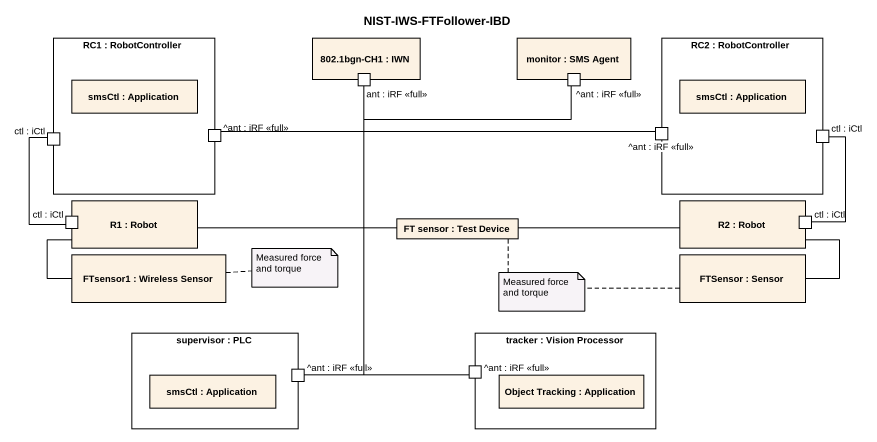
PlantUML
@startuml
title NIST-IWS-FTFollower-IBD
rectangle "RC1 : RobotController" as RC1 {
  rectangle "smsCtl : Application" as smsCtl
  port "ctl : iCtl" as ctl_iCtl
  port "^ant : iRF <<full>>" as ant_iRF_full_3
}
rectangle "802.1bgn-CH1 : IWN" as p802_1bgn_CH1 {
  port "ant : iRF <<full>>" as ant_iRF_full
}
rectangle "monitor : SMS Agent" as monitor {
  port "^ant : iRF <<full>>" as ant_iRF_full_2
}
rectangle "RC2 : RobotController" as RC2 {
  rectangle "smsCtl : Application" as smsCtl_2
  port "^ant : iRF <<full>>" as ant_iRF_full_4
  port "ctl : iCtl" as ctl_iCtl_2
}
rectangle "R1 : Robot" as R1 {
  port "ctl : iCtl" as ctl_iCtl_3
}
rectangle "R2 : Robot" as R2 {
  port "ctl : iCtl" as ctl_iCtl_4
}
rectangle "FT sensor : Test Device" as FT_sensor
rectangle "FTsensor1 : Wireless Sensor" as FTsensor1
rectangle "FTSensor : Sensor" as FTSensor
rectangle "supervisor : PLC" as supervisor {
  rectangle "smsCtl : Application" as smsCtl_3
  port "^ant : iRF <<full>>" as ant_iRF_full_5
}
rectangle "tracker : Vision Processor" as tracker {
  port "^ant : iRF <<full>>" as ant_iRF_full_6
  rectangle "Object Tracking : Application" as Object_Tracking
}
ant_iRF_full_2 -left- ant_iRF_full
ctl_iCtl -- ctl_iCtl_3
ant_iRF_full_3 -right- ant_iRF_full
ant_iRF_full_4 -left- ant_iRF_full
FT_sensor -left- R1
FT_sensor -right- R2
ctl_iCtl_4 -up- ctl_iCtl_2
FTsensor1 -up- R1
FTSensor -up- R2
ant_iRF_full_5 -up- ant_iRF_full
ant_iRF_full_6 -up- ant_iRF_full
note right of FTsensor1 : Measured force and torque
note as N2
  Measured force and torque
end note
N2 .. FTSensor
N2 .. FT_sensor
@enduml
